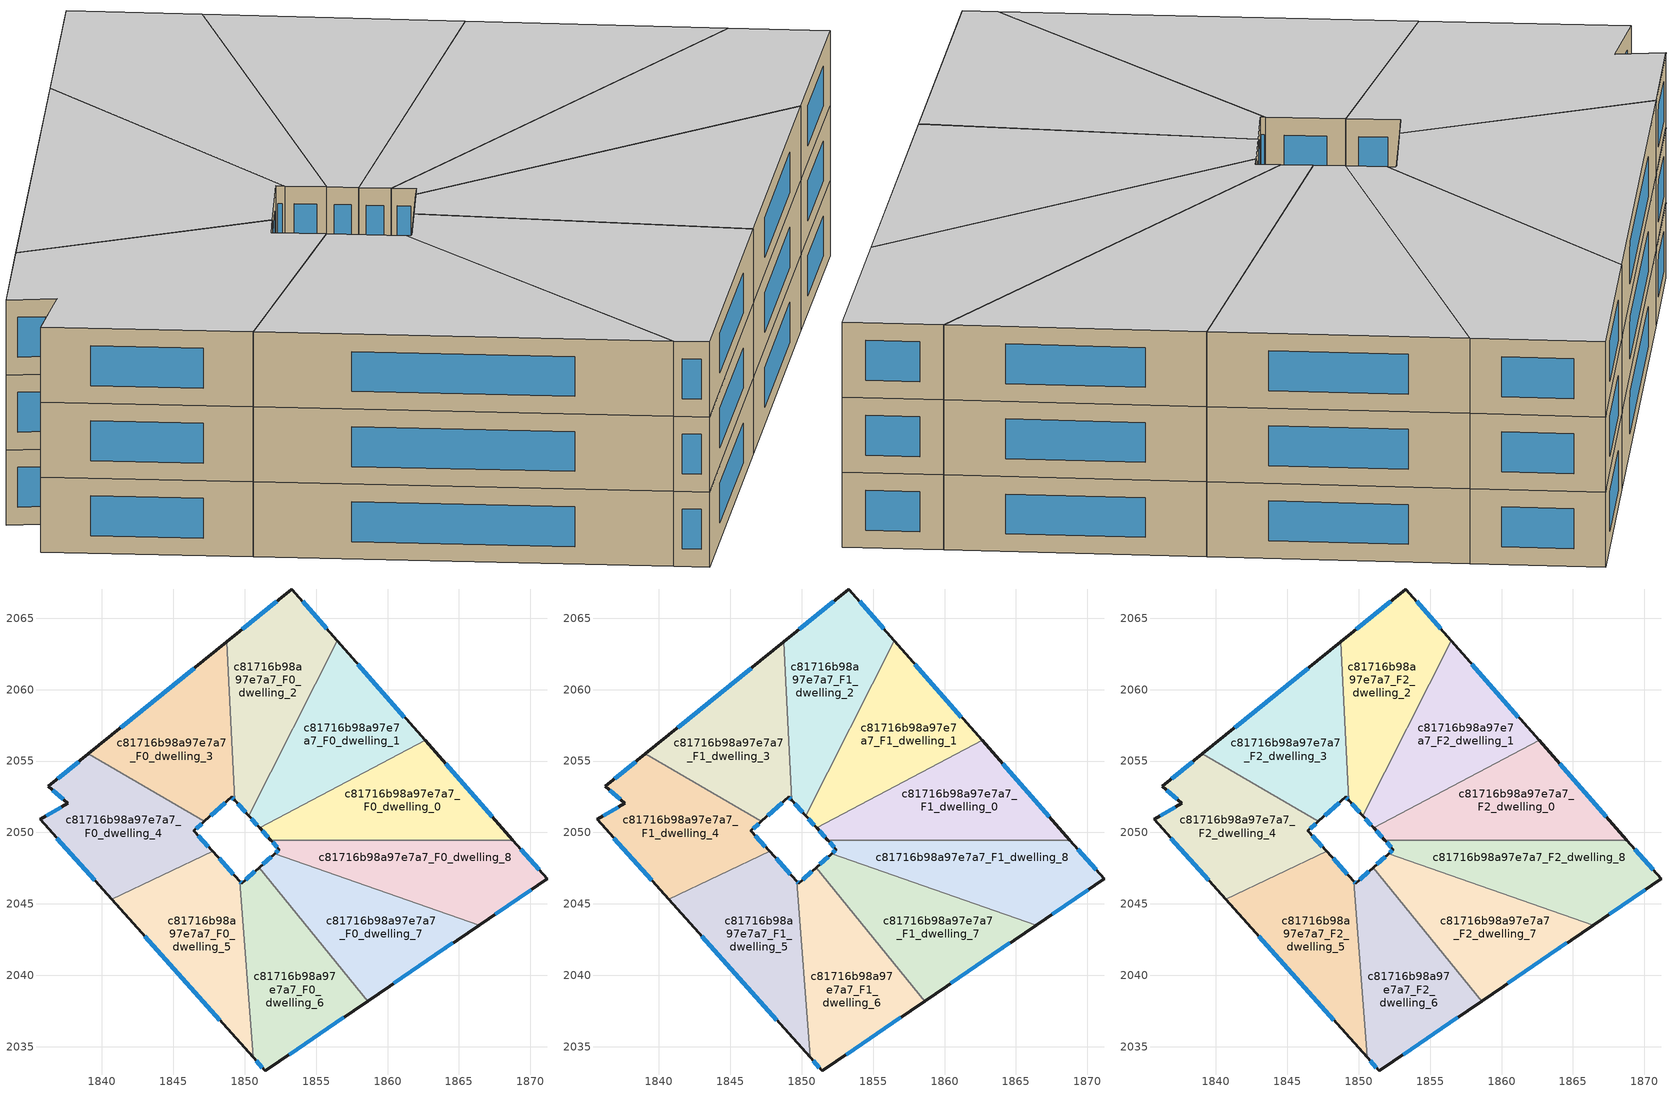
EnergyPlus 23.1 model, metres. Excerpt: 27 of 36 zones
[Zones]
c81716b98a97e7a7_F0_dwelling_0
 floor ground (EU_floor_Construction): 1862.63,2056.45 1868.78,2049.47 1851.83,2049.47 1851.05,2050.32 z0
 wall outside (EU_wall_Construction): 1851.05,2050.32 1851.83,2049.47 / 1868.78,2049.47 1862.63,2056.45 z0:3
 wall to c81716b98a97e7a7_F0_dwelling_1 (EU_wall_Construction): 1862.63,2056.45 1851.05,2050.32 z0:3
 wall to c81716b98a97e7a7_F0_dwelling_8 (EU_wall_Construction): 1851.83,2049.47 1868.78,2049.47 z0:3
 window (EU_Window_Construction): 1851.23,2050.12 1851.65,2049.67 / 1867.34,2051.11 1864.08,2054.81 z0.7:2.3
c81716b98a97e7a7_F0_dwelling_1
 floor ground (EU_floor_Construction): 1856.48,2063.43 1862.63,2056.45 1851.05,2050.32 1850.29,2051.16 z0
 wall outside (EU_wall_Construction): 1850.29,2051.16 1851.05,2050.32 / 1862.63,2056.45 1856.48,2063.43 z0:3
 wall to c81716b98a97e7a7_F0_dwelling_2 (EU_wall_Construction): 1856.48,2063.43 1850.29,2051.16 z0:3
 window (EU_Window_Construction): 1850.47,2050.97 1850.87,2050.52 / 1861.19,2058.09 1857.93,2061.79 z0.7:2.3
c81716b98a97e7a7_F0_dwelling_2
 floor ground (EU_floor_Construction): 1853.3,2067.04 1856.48,2063.43 1850.29,2051.16 1849.3,2052.26 1848.75,2063.35 z0
 wall outside (EU_wall_Construction): 1849.3,2052.26 1850.29,2051.16 / 1856.48,2063.43 1853.3,2067.04 1848.75,2063.35 z0:3
 wall to c81716b98a97e7a7_F0_dwelling_3 (EU_wall_Construction): 1848.75,2063.35 1849.3,2052.26 z0:3
 window (EU_Window_Construction): 1849.53,2052.01 1850.06,2051.42 / 1852.23,2066.18 1849.82,2064.22 / 1855.74,2064.28 1854.05,2066.19 z0.7:2.3
c81716b98a97e7a7_F0_dwelling_3
 floor ground (EU_floor_Construction): 1848.75,2063.35 1849.3,2052.26 1849.08,2052.5 1847.17,2050.78 1839.05,2055.5 z0
 wall outside (EU_wall_Construction): 1847.17,2050.78 1849.08,2052.5 1849.3,2052.26 / 1848.75,2063.35 1839.05,2055.5 z0:3
 wall to c81716b98a97e7a7_F0_dwelling_4 (EU_wall_Construction): 1839.05,2055.5 1847.17,2050.78 z0:3
 window (EU_Window_Construction): 1849.13,2052.45 1849.25,2052.32 / 1847.62,2051.18 1848.63,2052.1 / 1846.47,2061.51 1841.33,2057.35 z0.7:2.3
c81716b98a97e7a7_F0_dwelling_4
 floor ground (EU_floor_Construction): 1847.17,2050.78 1846.45,2050.12 1847.76,2048.67 1840.67,2045.33 1835.67,2050.92 1837.6,2052.03 1836.25,2053.23 1839.05,2055.5 z0
 wall outside (EU_wall_Construction): 1839.05,2055.5 1836.25,2053.23 1837.6,2052.03 1835.67,2050.92 1840.67,2045.33 / 1847.76,2048.67 1846.45,2050.12 1847.17,2050.78 z0:3
 wall to c81716b98a97e7a7_F0_dwelling_5 (EU_wall_Construction): 1840.67,2045.33 1847.75,2048.67 z0:3
 window (EU_Window_Construction): 1836.57,2052.95 1837.28,2052.31 / 1838.4,2054.97 1836.91,2053.76 / 1846.62,2050.28 1847,2050.63 / 1847.45,2049.01 1846.75,2049.78 / 1836.84,2049.61 1839.5,2046.64 / 1837.15,2051.77 1836.12,2051.18 z0.7:2.3
c81716b98a97e7a7_F0_dwelling_5
 floor ground (EU_floor_Construction): 1849.66,2046.58 1850.6,2034.25 1840.67,2045.33 1847.76,2048.67 z0
 wall outside (EU_wall_Construction): 1849.66,2046.58 1847.76,2048.67 / 1840.67,2045.33 1850.6,2034.25 z0:3
 wall to c81716b98a97e7a7_F0_dwelling_6 (EU_wall_Construction): 1850.6,2034.25 1849.66,2046.58 z0:3
 window (EU_Window_Construction): 1849.21,2047.07 1848.2,2048.18 / 1843,2042.73 1848.27,2036.85 z0.7:2.3
c81716b98a97e7a7_F0_dwelling_6
 floor ground (EU_floor_Construction): 1851.01,2047.53 1858.61,2038.2 1851.45,2033.31 1850.6,2034.25 1849.66,2046.58 1849.78,2046.43 z0
 wall outside (EU_wall_Construction): 1851.01,2047.53 1849.78,2046.43 1849.66,2046.58 / 1850.6,2034.25 1851.45,2033.31 1858.61,2038.2 z0:3
 wall to c81716b98a97e7a7_F0_dwelling_7 (EU_wall_Construction): 1858.61,2038.2 1851.01,2047.53 z0:3
 window (EU_Window_Construction): 1849.75,2046.47 1849.68,2046.54 / 1850.72,2047.28 1850.07,2046.69 / 1853.13,2034.45 1856.93,2037.05 / 1850.8,2034.03 1851.25,2033.53 z0.7:2.3
c81716b98a97e7a7_F0_dwelling_7
 floor ground (EU_floor_Construction): 1866.41,2043.52 1858.61,2038.2 1851.01,2047.53 1852.11,2048.53 z0
 wall outside (EU_wall_Construction): 1852.11,2048.53 1851.01,2047.53 / 1858.61,2038.2 1866.41,2043.52 z0:3
 wall to c81716b98a97e7a7_F0_dwelling_8 (EU_wall_Construction): 1866.41,2043.52 1852.11,2048.53 z0:3
 window (EU_Window_Construction): 1851.86,2048.29 1851.27,2047.77 / 1860.44,2039.45 1864.58,2042.27 z0.7:2.3
c81716b98a97e7a7_F0_dwelling_8
 floor ground (EU_floor_Construction): 1868.78,2049.47 1871.17,2046.76 1866.41,2043.52 1852.11,2048.53 1852.42,2048.8 1851.83,2049.47 z0
 wall outside (EU_wall_Construction): 1851.83,2049.47 1852.42,2048.8 1852.11,2048.53 / 1866.41,2043.52 1871.17,2046.76 1868.78,2049.47 z0:3
 window (EU_Window_Construction): 1852.35,2048.74 1852.19,2048.59 / 1851.97,2049.31 1852.28,2048.96 / 1870.61,2047.4 1869.34,2048.83 / 1867.53,2044.28 1870.05,2046 z0.7:2.3
c81716b98a97e7a7_F1_dwelling_0
 floor to c81716b98a97e7a7_F0_dwelling_0 (EU_floor_Construction): 1862.63,2056.45 1868.78,2049.47 1851.83,2049.47 1851.05,2050.32 z3
 wall outside (EU_wall_Construction): 1851.05,2050.32 1851.83,2049.47 / 1868.78,2049.47 1862.63,2056.45 z3:6
 wall to c81716b98a97e7a7_F1_dwelling_1 (EU_wall_Construction): 1862.63,2056.45 1851.05,2050.32 z3:6
 wall to c81716b98a97e7a7_F1_dwelling_8 (EU_wall_Construction): 1851.83,2049.47 1868.78,2049.47 z3:6
 window (EU_Window_Construction): 1851.23,2050.12 1851.65,2049.67 / 1867.34,2051.11 1864.08,2054.81 z3.7:5.3
c81716b98a97e7a7_F1_dwelling_1
 floor to c81716b98a97e7a7_F0_dwelling_1 (EU_floor_Construction): 1856.48,2063.43 1862.63,2056.45 1851.05,2050.32 1850.29,2051.16 z3
 wall outside (EU_wall_Construction): 1850.29,2051.16 1851.05,2050.32 / 1862.63,2056.45 1856.48,2063.43 z3:6
 wall to c81716b98a97e7a7_F1_dwelling_2 (EU_wall_Construction): 1856.48,2063.43 1850.29,2051.16 z3:6
 window (EU_Window_Construction): 1850.47,2050.97 1850.87,2050.52 / 1861.19,2058.09 1857.93,2061.79 z3.7:5.3
c81716b98a97e7a7_F1_dwelling_2
 floor to c81716b98a97e7a7_F0_dwelling_2 (EU_floor_Construction): 1853.3,2067.04 1856.48,2063.43 1850.29,2051.16 1849.3,2052.26 1848.75,2063.35 z3
 wall outside (EU_wall_Construction): 1849.3,2052.26 1850.29,2051.16 / 1856.48,2063.43 1853.3,2067.04 1848.75,2063.35 z3:6
 wall to c81716b98a97e7a7_F1_dwelling_3 (EU_wall_Construction): 1848.75,2063.35 1849.3,2052.26 z3:6
 window (EU_Window_Construction): 1849.53,2052.01 1850.06,2051.42 / 1852.23,2066.18 1849.82,2064.22 / 1855.74,2064.28 1854.05,2066.19 z3.7:5.3
c81716b98a97e7a7_F1_dwelling_3
 floor to c81716b98a97e7a7_F0_dwelling_3 (EU_floor_Construction): 1848.75,2063.35 1849.3,2052.26 1849.08,2052.5 1847.17,2050.78 1839.05,2055.5 z3
 wall outside (EU_wall_Construction): 1847.17,2050.78 1849.08,2052.5 1849.3,2052.26 / 1848.75,2063.35 1839.05,2055.5 z3:6
 wall to c81716b98a97e7a7_F1_dwelling_4 (EU_wall_Construction): 1839.05,2055.5 1847.17,2050.78 z3:6
 window (EU_Window_Construction): 1849.13,2052.45 1849.25,2052.32 / 1847.62,2051.18 1848.63,2052.1 / 1846.47,2061.51 1841.33,2057.35 z3.7:5.3
c81716b98a97e7a7_F1_dwelling_4
 floor to c81716b98a97e7a7_F0_dwelling_4 (EU_floor_Construction): 1847.17,2050.78 1846.44,2050.12 1847.75,2048.67 1840.67,2045.33 1835.67,2050.92 1837.6,2052.03 1836.25,2053.23 1839.05,2055.5 z3
 wall outside (EU_wall_Construction): 1839.05,2055.5 1836.25,2053.23 1837.6,2052.03 1835.67,2050.92 1840.67,2045.33 / 1847.76,2048.67 1846.45,2050.12 1847.17,2050.78 z3:6
 wall to c81716b98a97e7a7_F1_dwelling_5 (EU_wall_Construction): 1840.67,2045.33 1847.75,2048.67 z3:6
 window (EU_Window_Construction): 1836.57,2052.95 1837.28,2052.31 / 1838.4,2054.97 1836.91,2053.76 / 1846.62,2050.28 1847,2050.63 / 1847.45,2049.01 1846.75,2049.78 / 1836.84,2049.61 1839.5,2046.64 / 1837.15,2051.77 1836.12,2051.18 z3.7:5.3
c81716b98a97e7a7_F1_dwelling_5
 floor to c81716b98a97e7a7_F0_dwelling_5 (EU_floor_Construction): 1849.65,2046.58 1850.6,2034.25 1840.67,2045.33 1847.75,2048.67 z3
 wall outside (EU_wall_Construction): 1849.66,2046.58 1847.76,2048.67 / 1840.67,2045.33 1850.6,2034.25 z3:6
 wall to c81716b98a97e7a7_F1_dwelling_6 (EU_wall_Construction): 1850.6,2034.25 1849.66,2046.58 z3:6
 window (EU_Window_Construction): 1849.21,2047.07 1848.2,2048.18 / 1843,2042.73 1848.27,2036.85 z3.7:5.3
c81716b98a97e7a7_F1_dwelling_6
 floor to c81716b98a97e7a7_F0_dwelling_6 (EU_floor_Construction): 1851.01,2047.53 1858.61,2038.2 1851.44,2033.31 1850.6,2034.25 1849.65,2046.58 1849.78,2046.43 z3
 wall outside (EU_wall_Construction): 1851.01,2047.53 1849.78,2046.43 1849.66,2046.58 / 1850.6,2034.25 1851.45,2033.31 1858.61,2038.2 z3:6
 wall to c81716b98a97e7a7_F1_dwelling_7 (EU_wall_Construction): 1858.61,2038.2 1851.01,2047.53 z3:6
 window (EU_Window_Construction): 1849.75,2046.47 1849.68,2046.54 / 1850.72,2047.28 1850.07,2046.69 / 1853.13,2034.45 1856.93,2037.05 / 1850.8,2034.03 1851.25,2033.53 z3.7:5.3
c81716b98a97e7a7_F1_dwelling_7
 floor to c81716b98a97e7a7_F0_dwelling_7 (EU_floor_Construction): 1866.41,2043.52 1858.61,2038.2 1851.01,2047.53 1852.11,2048.53 z3
 wall outside (EU_wall_Construction): 1852.11,2048.53 1851.01,2047.53 / 1858.61,2038.2 1866.41,2043.52 z3:6
 wall to c81716b98a97e7a7_F1_dwelling_8 (EU_wall_Construction): 1866.41,2043.52 1852.11,2048.53 z3:6
 window (EU_Window_Construction): 1851.86,2048.29 1851.27,2047.77 / 1860.44,2039.45 1864.58,2042.27 z3.7:5.3
c81716b98a97e7a7_F1_dwelling_8
 floor to c81716b98a97e7a7_F0_dwelling_8 (EU_floor_Construction): 1868.78,2049.47 1871.17,2046.76 1866.41,2043.52 1852.11,2048.53 1852.42,2048.8 1851.83,2049.47 z3
 wall outside (EU_wall_Construction): 1851.83,2049.47 1852.42,2048.8 1852.11,2048.53 / 1866.41,2043.52 1871.17,2046.76 1868.78,2049.47 z3:6
 window (EU_Window_Construction): 1852.35,2048.74 1852.19,2048.59 / 1851.97,2049.31 1852.28,2048.96 / 1870.61,2047.4 1869.34,2048.83 / 1867.53,2044.28 1870.05,2046 z3.7:5.3
c81716b98a97e7a7_F2_dwelling_0
 floor to c81716b98a97e7a7_F1_dwelling_0 (EU_floor_Construction): 1862.63,2056.45 1868.78,2049.47 1851.83,2049.47 1851.05,2050.32 z6
 wall outside (EU_wall_Construction): 1851.05,2050.32 1851.83,2049.47 / 1868.78,2049.47 1862.63,2056.45 z6:9
 wall to c81716b98a97e7a7_F2_dwelling_1 (EU_wall_Construction): 1862.63,2056.45 1851.05,2050.32 z6:9
 wall to c81716b98a97e7a7_F2_dwelling_8 (EU_wall_Construction): 1851.83,2049.47 1868.78,2049.47 z6:9
 window (EU_Window_Construction): 1851.23,2050.12 1851.65,2049.67 / 1867.34,2051.11 1864.08,2054.81 z6.7:8.3
 ceiling to c81716b98a97e7a7_F3_dwelling_0 (EU_floor_Construction): 1868.78,2049.47 1862.63,2056.45 1851.05,2050.32 1851.83,2049.47 z9
c81716b98a97e7a7_F2_dwelling_1
 floor to c81716b98a97e7a7_F1_dwelling_1 (EU_floor_Construction): 1856.48,2063.43 1862.63,2056.45 1851.05,2050.32 1850.29,2051.16 z6
 wall outside (EU_wall_Construction): 1850.29,2051.16 1851.05,2050.32 / 1862.63,2056.45 1856.48,2063.43 z6:9
 wall to c81716b98a97e7a7_F2_dwelling_2 (EU_wall_Construction): 1856.48,2063.43 1850.29,2051.16 z6:9
 window (EU_Window_Construction): 1850.47,2050.97 1850.87,2050.52 / 1861.19,2058.09 1857.93,2061.79 z6.7:8.3
 ceiling to c81716b98a97e7a7_F3_dwelling_1 (EU_floor_Construction): 1862.63,2056.45 1856.48,2063.43 1850.29,2051.16 1851.05,2050.32 z9
c81716b98a97e7a7_F2_dwelling_2
 floor to c81716b98a97e7a7_F1_dwelling_2 (EU_floor_Construction): 1853.3,2067.04 1856.48,2063.43 1850.29,2051.16 1849.3,2052.26 1848.75,2063.35 z6
 wall outside (EU_wall_Construction): 1849.3,2052.26 1850.29,2051.16 / 1856.48,2063.43 1853.3,2067.04 1848.75,2063.35 z6:9
 wall to c81716b98a97e7a7_F2_dwelling_3 (EU_wall_Construction): 1848.75,2063.35 1849.3,2052.26 z6:9
 window (EU_Window_Construction): 1849.53,2052.01 1850.06,2051.42 / 1852.23,2066.18 1849.82,2064.22 / 1855.74,2064.28 1854.05,2066.19 z6.7:8.3
 ceiling to c81716b98a97e7a7_F3_dwelling_2 (EU_floor_Construction): 1850.29,2051.16 1856.48,2063.43 1853.3,2067.04 1848.75,2063.35 1849.3,2052.26 z9
c81716b98a97e7a7_F2_dwelling_3
 floor to c81716b98a97e7a7_F1_dwelling_3 (EU_floor_Construction): 1848.75,2063.35 1849.3,2052.26 1849.08,2052.5 1847.17,2050.78 1839.05,2055.5 z6
 wall outside (EU_wall_Construction): 1847.17,2050.78 1849.08,2052.5 1849.3,2052.26 / 1848.75,2063.35 1839.05,2055.5 z6:9
 wall to c81716b98a97e7a7_F2_dwelling_4 (EU_wall_Construction): 1839.05,2055.5 1847.17,2050.78 z6:9
 window (EU_Window_Construction): 1849.13,2052.45 1849.25,2052.32 / 1847.62,2051.18 1848.63,2052.1 / 1846.47,2061.51 1841.33,2057.35 z6.7:8.3
 ceiling to c81716b98a97e7a7_F3_dwelling_3 (EU_floor_Construction): 1849.3,2052.26 1848.75,2063.35 1839.05,2055.5 1847.17,2050.78 1849.08,2052.5 z9
c81716b98a97e7a7_F2_dwelling_4
 floor to c81716b98a97e7a7_F1_dwelling_4 (EU_floor_Construction): 1847.17,2050.78 1846.44,2050.12 1847.75,2048.67 1840.67,2045.33 1835.67,2050.92 1837.6,2052.03 1836.25,2053.23 1839.05,2055.5 z6
 wall outside (EU_wall_Construction): 1839.05,2055.5 1836.25,2053.23 1837.6,2052.03 1835.67,2050.92 1840.67,2045.33 / 1847.76,2048.67 1846.45,2050.12 1847.17,2050.78 z6:9
 wall to c81716b98a97e7a7_F2_dwelling_5 (EU_wall_Construction): 1840.67,2045.33 1847.75,2048.67 z6:9
 window (EU_Window_Construction): 1836.57,2052.95 1837.28,2052.31 / 1838.4,2054.97 1836.91,2053.76 / 1846.62,2050.28 1847,2050.63 / 1847.45,2049.01 1846.75,2049.78 / 1836.84,2049.61 1839.5,2046.64 / 1837.15,2051.77 1836.12,2051.18 z6.7:8.3
 ceiling to c81716b98a97e7a7_F3_dwelling_4 (EU_floor_Construction): 1847.75,2048.67 1846.44,2050.12 1847.17,2050.78 1839.05,2055.5 1836.25,2053.23 1837.6,2052.03 1835.67,2050.92 1840.67,2045.33 z9
c81716b98a97e7a7_F2_dwelling_5
 floor to c81716b98a97e7a7_F1_dwelling_5 (EU_floor_Construction): 1849.65,2046.58 1850.6,2034.25 1840.67,2045.33 1847.75,2048.67 z6
 wall outside (EU_wall_Construction): 1849.66,2046.58 1847.76,2048.67 / 1840.67,2045.33 1850.6,2034.25 z6:9
 wall to c81716b98a97e7a7_F2_dwelling_6 (EU_wall_Construction): 1850.6,2034.25 1849.66,2046.58 z6:9
 window (EU_Window_Construction): 1849.21,2047.07 1848.2,2048.18 / 1843,2042.73 1848.27,2036.85 z6.7:8.3
 ceiling to c81716b98a97e7a7_F3_dwelling_5 (EU_floor_Construction): 1850.6,2034.25 1849.65,2046.58 1847.75,2048.67 1840.67,2045.33 z9
c81716b98a97e7a7_F2_dwelling_6
 floor to c81716b98a97e7a7_F1_dwelling_6 (EU_floor_Construction): 1851.01,2047.53 1858.61,2038.2 1851.44,2033.31 1850.6,2034.25 1849.65,2046.58 1849.78,2046.43 z6
 wall outside (EU_wall_Construction): 1851.01,2047.53 1849.78,2046.43 1849.66,2046.58 / 1850.6,2034.25 1851.45,2033.31 1858.61,2038.2 z6:9
 wall to c81716b98a97e7a7_F2_dwelling_7 (EU_wall_Construction): 1858.61,2038.2 1851.01,2047.53 z6:9
 window (EU_Window_Construction): 1849.75,2046.47 1849.68,2046.54 / 1850.72,2047.28 1850.07,2046.69 / 1853.13,2034.45 1856.93,2037.05 / 1850.8,2034.03 1851.25,2033.53 z6.7:8.3
 ceiling to c81716b98a97e7a7_F3_dwelling_6 (EU_floor_Construction): 1858.61,2038.2 1851.01,2047.53 1849.78,2046.43 1849.65,2046.58 1850.6,2034.25 1851.44,2033.31 z9
c81716b98a97e7a7_F2_dwelling_7
 floor to c81716b98a97e7a7_F1_dwelling_7 (EU_floor_Construction): 1866.41,2043.52 1858.61,2038.2 1851.01,2047.53 1852.11,2048.53 z6
 wall outside (EU_wall_Construction): 1852.11,2048.53 1851.01,2047.53 / 1858.61,2038.2 1866.41,2043.52 z6:9
 wall to c81716b98a97e7a7_F2_dwelling_8 (EU_wall_Construction): 1866.41,2043.52 1852.11,2048.53 z6:9
 window (EU_Window_Construction): 1851.86,2048.29 1851.27,2047.77 / 1860.44,2039.45 1864.58,2042.27 z6.7:8.3
 ceiling to c81716b98a97e7a7_F3_dwelling_7 (EU_floor_Construction): 1866.41,2043.52 1852.11,2048.53 1851.01,2047.53 1858.61,2038.2 z9
c81716b98a97e7a7_F2_dwelling_8
 floor to c81716b98a97e7a7_F1_dwelling_8 (EU_floor_Construction): 1868.78,2049.47 1871.17,2046.76 1866.41,2043.52 1852.11,2048.53 1852.42,2048.8 1851.83,2049.47 z6
 wall outside (EU_wall_Construction): 1851.83,2049.47 1852.42,2048.8 1852.11,2048.53 / 1866.41,2043.52 1871.17,2046.76 1868.78,2049.47 z6:9
 window (EU_Window_Construction): 1852.35,2048.74 1852.19,2048.59 / 1851.97,2049.31 1852.28,2048.96 / 1870.61,2047.4 1869.34,2048.83 / 1867.53,2044.28 1870.05,2046 z6.7:8.3
 ceiling to c81716b98a97e7a7_F3_dwelling_8 (EU_floor_Construction): 1871.17,2046.76 1868.78,2049.47 1851.83,2049.47 1852.42,2048.8 1852.11,2048.53 1866.41,2043.52 z9
[Building]
EU S2 Campaign: North Axis=0; Terrain=City; Solar Distribution=FullExterior
[Site:Location]
Budapest.Ferenc.Liszt.Intl.AP: Latitude=47.437; Longitude=19.256; Time Zone=1; Elevation=185
[SizingPeriod:WeatherFileDays]
AnnualSizingPeriod: Begin Month=1; Begin Day of Month=1; End Month=12; End Day of Month=31; Day of Week for Start Day=Monday; Use Weather File Daylight Saving Period=No; Use Weather File Rain and Snow Indicators=No
[MATERIAL]
EU_InternalMass_Material: Roughness=MediumRough; Thickness=0.1; Conductivity=1; Density=1800; Specific Heat=900; Thermal Absorptance=0.9; Solar Absorptance=0.7; Visible Absorptance=0.7
[MATERIAL:NOMASS] Roughness=MediumRough; Thermal Absorptance=0.9; Solar Absorptance=0.7; Visible Absorptance=0.7
Name | Thermal Resistance
EU_wall_NoMass | 0.832559
EU_floor_NoMass | 0.872794
[WINDOWMATERIAL:SIMPLEGLAZINGSYSTEM]
EU_Window_SimpleGlazing: UFactor=2.79869; Solar Heat Gain Coefficient=0.75; Visible Transmittance=0.75
[CONSTRUCTION]
EU_wall_Construction: EU_wall_NoMass
EU_floor_Construction: EU_floor_NoMass
EU_Window_Construction: EU_Window_SimpleGlazing
EU_InternalMass_Construction: EU_InternalMass_Material
[ZONE] Type=1; Multiplier=1; Ceiling Height=autocalculate; Floor Area=autocalculate; Part of Total Floor Area=Yes
Name | Volume
c81716b98a97e7a7_F0_dwelling_0; c81716b98a97e7a7_F1_dwelling_0; c81716b98a97e7a7_F2_dwelling_0 | 199.572
c81716b98a97e7a7_F0_dwelling_1; c81716b98a97e7a7_F1_dwelling_1; c81716b98a97e7a7_F2_dwelling_1 | 199.548
c81716b98a97e7a7_F0_dwelling_2; c81716b98a97e7a7_F1_dwelling_2; c81716b98a97e7a7_F2_dwelling_2 | 199.564
c81716b98a97e7a7_F0_dwelling_3; c81716b98a97e7a7_F1_dwelling_3; c81716b98a97e7a7_F2_dwelling_3 | 199.577
c81716b98a97e7a7_F0_dwelling_4; c81716b98a97e7a7_F0_dwelling_5; c81716b98a97e7a7_F1_dwelling_5; c81716b98a97e7a7_F2_dwelling_5 | 199.593
c81716b98a97e7a7_F1_dwelling_4; c81716b98a97e7a7_F2_dwelling_4 | 199.594
c81716b98a97e7a7_F0_dwelling_6 | 199.559
c81716b98a97e7a7_F1_dwelling_6; c81716b98a97e7a7_F2_dwelling_6 | 199.56
c81716b98a97e7a7_F0_dwelling_7 | 199.557
c81716b98a97e7a7_F1_dwelling_7; c81716b98a97e7a7_F2_dwelling_7 | 199.556
c81716b98a97e7a7_F0_dwelling_8; c81716b98a97e7a7_F1_dwelling_8; c81716b98a97e7a7_F2_dwelling_8 | 199.59
[INTERNALMASS] Construction=EU_InternalMass_Construction
Name | Zone or ZoneList | Surface Area
c81716b98a97e7a7_F0_dwelling_0_EU_InternalMass | c81716b98a97e7a7_F0_dwelling_0 | 66.5239
c81716b98a97e7a7_F0_dwelling_1_EU_InternalMass | c81716b98a97e7a7_F0_dwelling_1 | 66.5162
c81716b98a97e7a7_F0_dwelling_2_EU_InternalMass | c81716b98a97e7a7_F0_dwelling_2 | 66.5214
c81716b98a97e7a7_F0_dwelling_3_EU_InternalMass | c81716b98a97e7a7_F0_dwelling_3 | 66.5256
c81716b98a97e7a7_F0_dwelling_4_EU_InternalMass | c81716b98a97e7a7_F0_dwelling_4 | 66.5313
c81716b98a97e7a7_F0_dwelling_5_EU_InternalMass | c81716b98a97e7a7_F0_dwelling_5 | 66.5311
c81716b98a97e7a7_F0_dwelling_6_EU_InternalMass | c81716b98a97e7a7_F0_dwelling_6 | 66.52
c81716b98a97e7a7_F0_dwelling_7_EU_InternalMass | c81716b98a97e7a7_F0_dwelling_7 | 66.5188
c81716b98a97e7a7_F0_dwelling_8_EU_InternalMass | c81716b98a97e7a7_F0_dwelling_8 | 66.53
c81716b98a97e7a7_F1_dwelling_0_EU_InternalMass | c81716b98a97e7a7_F1_dwelling_0 | 66.5239
c81716b98a97e7a7_F1_dwelling_1_EU_InternalMass | c81716b98a97e7a7_F1_dwelling_1 | 66.5162
c81716b98a97e7a7_F1_dwelling_2_EU_InternalMass | c81716b98a97e7a7_F1_dwelling_2 | 66.5214
c81716b98a97e7a7_F1_dwelling_3_EU_InternalMass | c81716b98a97e7a7_F1_dwelling_3 | 66.5256
c81716b98a97e7a7_F1_dwelling_4_EU_InternalMass | c81716b98a97e7a7_F1_dwelling_4 | 66.5313
c81716b98a97e7a7_F1_dwelling_5_EU_InternalMass | c81716b98a97e7a7_F1_dwelling_5 | 66.5311
c81716b98a97e7a7_F1_dwelling_6_EU_InternalMass | c81716b98a97e7a7_F1_dwelling_6 | 66.52
c81716b98a97e7a7_F1_dwelling_7_EU_InternalMass | c81716b98a97e7a7_F1_dwelling_7 | 66.5188
c81716b98a97e7a7_F1_dwelling_8_EU_InternalMass | c81716b98a97e7a7_F1_dwelling_8 | 66.53
c81716b98a97e7a7_F2_dwelling_0_EU_InternalMass | c81716b98a97e7a7_F2_dwelling_0 | 66.5239
c81716b98a97e7a7_F2_dwelling_1_EU_InternalMass | c81716b98a97e7a7_F2_dwelling_1 | 66.5162
c81716b98a97e7a7_F2_dwelling_2_EU_InternalMass | c81716b98a97e7a7_F2_dwelling_2 | 66.5214
c81716b98a97e7a7_F2_dwelling_3_EU_InternalMass | c81716b98a97e7a7_F2_dwelling_3 | 66.5256
c81716b98a97e7a7_F2_dwelling_4_EU_InternalMass | c81716b98a97e7a7_F2_dwelling_4 | 66.5313
c81716b98a97e7a7_F2_dwelling_5_EU_InternalMass | c81716b98a97e7a7_F2_dwelling_5 | 66.5311
c81716b98a97e7a7_F2_dwelling_6_EU_InternalMass | c81716b98a97e7a7_F2_dwelling_6 | 66.52
c81716b98a97e7a7_F2_dwelling_7_EU_InternalMass | c81716b98a97e7a7_F2_dwelling_7 | 66.5188
c81716b98a97e7a7_F2_dwelling_8_EU_InternalMass | c81716b98a97e7a7_F2_dwelling_8 | 66.53
[OTHEREQUIPMENT] Fuel Type=Electricity; Design Level Calculation Method=Watts/Area; Power per Zone Floor Area=1; Fraction Latent=0; Fraction Radiant=0; Fraction Lost=0; Carbon Dioxide Generation Rate=0; EndUse Subcategory=EU_Step8_InternalGains
Name | Zone or ZoneList or Space or SpaceList | Schedule
EU_Step8_InternalGain_c81716b98a97e7a7_F0_dwelling_0_f000 | c81716b98a97e7a7_F0_dwelling_0 | EU_Step8_GainSchedule_c81716b98a97e7a7_F0_dwelling_0_f000
EU_Step8_InternalGain_c81716b98a97e7a7_F0_dwelling_1_f000 | c81716b98a97e7a7_F0_dwelling_1 | EU_Step8_GainSchedule_c81716b98a97e7a7_F0_dwelling_1_f000
EU_Step8_InternalGain_c81716b98a97e7a7_F0_dwelling_2_f000 | c81716b98a97e7a7_F0_dwelling_2 | EU_Step8_GainSchedule_c81716b98a97e7a7_F0_dwelling_2_f000
EU_Step8_InternalGain_c81716b98a97e7a7_F0_dwelling_3_f000 | c81716b98a97e7a7_F0_dwelling_3 | EU_Step8_GainSchedule_c81716b98a97e7a7_F0_dwelling_3_f000
EU_Step8_InternalGain_c81716b98a97e7a7_F0_dwelling_4_f000 | c81716b98a97e7a7_F0_dwelling_4 | EU_Step8_GainSchedule_c81716b98a97e7a7_F0_dwelling_4_f000
EU_Step8_InternalGain_c81716b98a97e7a7_F0_dwelling_5_f000 | c81716b98a97e7a7_F0_dwelling_5 | EU_Step8_GainSchedule_c81716b98a97e7a7_F0_dwelling_5_f000
EU_Step8_InternalGain_c81716b98a97e7a7_F0_dwelling_6_f000 | c81716b98a97e7a7_F0_dwelling_6 | EU_Step8_GainSchedule_c81716b98a97e7a7_F0_dwelling_6_f000
EU_Step8_InternalGain_c81716b98a97e7a7_F0_dwelling_7_f000 | c81716b98a97e7a7_F0_dwelling_7 | EU_Step8_GainSchedule_c81716b98a97e7a7_F0_dwelling_7_f000
EU_Step8_InternalGain_c81716b98a97e7a7_F0_dwelling_8_f000 | c81716b98a97e7a7_F0_dwelling_8 | EU_Step8_GainSchedule_c81716b98a97e7a7_F0_dwelling_8_f000
EU_Step8_InternalGain_c81716b98a97e7a7_F1_dwelling_0_f000 | c81716b98a97e7a7_F1_dwelling_0 | EU_Step8_GainSchedule_c81716b98a97e7a7_F1_dwelling_0_f000
EU_Step8_InternalGain_c81716b98a97e7a7_F1_dwelling_1_f000 | c81716b98a97e7a7_F1_dwelling_1 | EU_Step8_GainSchedule_c81716b98a97e7a7_F1_dwelling_1_f000
EU_Step8_InternalGain_c81716b98a97e7a7_F1_dwelling_2_f000 | c81716b98a97e7a7_F1_dwelling_2 | EU_Step8_GainSchedule_c81716b98a97e7a7_F1_dwelling_2_f000
EU_Step8_InternalGain_c81716b98a97e7a7_F1_dwelling_3_f000 | c81716b98a97e7a7_F1_dwelling_3 | EU_Step8_GainSchedule_c81716b98a97e7a7_F1_dwelling_3_f000
EU_Step8_InternalGain_c81716b98a97e7a7_F1_dwelling_4_f000 | c81716b98a97e7a7_F1_dwelling_4 | EU_Step8_GainSchedule_c81716b98a97e7a7_F1_dwelling_4_f000
EU_Step8_InternalGain_c81716b98a97e7a7_F1_dwelling_5_f000 | c81716b98a97e7a7_F1_dwelling_5 | EU_Step8_GainSchedule_c81716b98a97e7a7_F1_dwelling_5_f000
EU_Step8_InternalGain_c81716b98a97e7a7_F1_dwelling_6_f000 | c81716b98a97e7a7_F1_dwelling_6 | EU_Step8_GainSchedule_c81716b98a97e7a7_F1_dwelling_6_f000
EU_Step8_InternalGain_c81716b98a97e7a7_F1_dwelling_7_f000 | c81716b98a97e7a7_F1_dwelling_7 | EU_Step8_GainSchedule_c81716b98a97e7a7_F1_dwelling_7_f000
EU_Step8_InternalGain_c81716b98a97e7a7_F1_dwelling_8_f000 | c81716b98a97e7a7_F1_dwelling_8 | EU_Step8_GainSchedule_c81716b98a97e7a7_F1_dwelling_8_f000
EU_Step8_InternalGain_c81716b98a97e7a7_F2_dwelling_0_f000 | c81716b98a97e7a7_F2_dwelling_0 | EU_Step8_GainSchedule_c81716b98a97e7a7_F2_dwelling_0_f000
EU_Step8_InternalGain_c81716b98a97e7a7_F2_dwelling_1_f000 | c81716b98a97e7a7_F2_dwelling_1 | EU_Step8_GainSchedule_c81716b98a97e7a7_F2_dwelling_1_f000
EU_Step8_InternalGain_c81716b98a97e7a7_F2_dwelling_2_f000 | c81716b98a97e7a7_F2_dwelling_2 | EU_Step8_GainSchedule_c81716b98a97e7a7_F2_dwelling_2_f000
EU_Step8_InternalGain_c81716b98a97e7a7_F2_dwelling_3_f000 | c81716b98a97e7a7_F2_dwelling_3 | EU_Step8_GainSchedule_c81716b98a97e7a7_F2_dwelling_3_f000
EU_Step8_InternalGain_c81716b98a97e7a7_F2_dwelling_4_f000 | c81716b98a97e7a7_F2_dwelling_4 | EU_Step8_GainSchedule_c81716b98a97e7a7_F2_dwelling_4_f000
EU_Step8_InternalGain_c81716b98a97e7a7_F2_dwelling_5_f000 | c81716b98a97e7a7_F2_dwelling_5 | EU_Step8_GainSchedule_c81716b98a97e7a7_F2_dwelling_5_f000
EU_Step8_InternalGain_c81716b98a97e7a7_F2_dwelling_6_f000 | c81716b98a97e7a7_F2_dwelling_6 | EU_Step8_GainSchedule_c81716b98a97e7a7_F2_dwelling_6_f000
EU_Step8_InternalGain_c81716b98a97e7a7_F2_dwelling_7_f000 | c81716b98a97e7a7_F2_dwelling_7 | EU_Step8_GainSchedule_c81716b98a97e7a7_F2_dwelling_7_f000
EU_Step8_InternalGain_c81716b98a97e7a7_F2_dwelling_8_f000 | c81716b98a97e7a7_F2_dwelling_8 | EU_Step8_GainSchedule_c81716b98a97e7a7_F2_dwelling_8_f000
[ZONEVENTILATION:DESIGNFLOWRATE] Schedule=EU_AlwaysOn; Design Flow Rate Calculation Method=AirChanges/Hour; Air Changes per Hour=0.475469; Ventilation Type=Natural; Fan Pressure Rise=0; Fan Total Efficiency=1; Constant Term Coefficient=1; Temperature Term Coefficient=0; Velocity Term Coefficient=0; Velocity Squared Term Coefficient=0; Minimum Indoor Temperature=-100; Maximum Indoor Temperature=100; Delta Temperature=-100; Minimum Outdoor Temperature=-100; Maximum Outdoor Temperature=100; Maximum Wind Speed=40
Name | Zone or ZoneList or Space or SpaceList
EU_ConstantAir_c81716b98a97e7a7_F0_dwelling_0 | c81716b98a97e7a7_F0_dwelling_0
EU_ConstantAir_c81716b98a97e7a7_F0_dwelling_1 | c81716b98a97e7a7_F0_dwelling_1
EU_ConstantAir_c81716b98a97e7a7_F0_dwelling_2 | c81716b98a97e7a7_F0_dwelling_2
EU_ConstantAir_c81716b98a97e7a7_F0_dwelling_3 | c81716b98a97e7a7_F0_dwelling_3
EU_ConstantAir_c81716b98a97e7a7_F0_dwelling_4 | c81716b98a97e7a7_F0_dwelling_4
EU_ConstantAir_c81716b98a97e7a7_F0_dwelling_5 | c81716b98a97e7a7_F0_dwelling_5
EU_ConstantAir_c81716b98a97e7a7_F0_dwelling_6 | c81716b98a97e7a7_F0_dwelling_6
EU_ConstantAir_c81716b98a97e7a7_F0_dwelling_7 | c81716b98a97e7a7_F0_dwelling_7
EU_ConstantAir_c81716b98a97e7a7_F0_dwelling_8 | c81716b98a97e7a7_F0_dwelling_8
EU_ConstantAir_c81716b98a97e7a7_F1_dwelling_0 | c81716b98a97e7a7_F1_dwelling_0
EU_ConstantAir_c81716b98a97e7a7_F1_dwelling_1 | c81716b98a97e7a7_F1_dwelling_1
EU_ConstantAir_c81716b98a97e7a7_F1_dwelling_2 | c81716b98a97e7a7_F1_dwelling_2
EU_ConstantAir_c81716b98a97e7a7_F1_dwelling_3 | c81716b98a97e7a7_F1_dwelling_3
EU_ConstantAir_c81716b98a97e7a7_F1_dwelling_4 | c81716b98a97e7a7_F1_dwelling_4
EU_ConstantAir_c81716b98a97e7a7_F1_dwelling_5 | c81716b98a97e7a7_F1_dwelling_5
EU_ConstantAir_c81716b98a97e7a7_F1_dwelling_6 | c81716b98a97e7a7_F1_dwelling_6
EU_ConstantAir_c81716b98a97e7a7_F1_dwelling_7 | c81716b98a97e7a7_F1_dwelling_7
EU_ConstantAir_c81716b98a97e7a7_F1_dwelling_8 | c81716b98a97e7a7_F1_dwelling_8
EU_ConstantAir_c81716b98a97e7a7_F2_dwelling_0 | c81716b98a97e7a7_F2_dwelling_0
EU_ConstantAir_c81716b98a97e7a7_F2_dwelling_1 | c81716b98a97e7a7_F2_dwelling_1
EU_ConstantAir_c81716b98a97e7a7_F2_dwelling_2 | c81716b98a97e7a7_F2_dwelling_2
EU_ConstantAir_c81716b98a97e7a7_F2_dwelling_3 | c81716b98a97e7a7_F2_dwelling_3
EU_ConstantAir_c81716b98a97e7a7_F2_dwelling_4 | c81716b98a97e7a7_F2_dwelling_4
EU_ConstantAir_c81716b98a97e7a7_F2_dwelling_5 | c81716b98a97e7a7_F2_dwelling_5
EU_ConstantAir_c81716b98a97e7a7_F2_dwelling_6 | c81716b98a97e7a7_F2_dwelling_6
EU_ConstantAir_c81716b98a97e7a7_F2_dwelling_7 | c81716b98a97e7a7_F2_dwelling_7
EU_ConstantAir_c81716b98a97e7a7_F2_dwelling_8 | c81716b98a97e7a7_F2_dwelling_8
[HVACTEMPLATE:THERMOSTAT] Constant Heating Setpoint=20; Constant Cooling Setpoint=50
EU_HeatOnly_c81716b98a97e7a7_F0_dwelling_0; EU_HeatOnly_c81716b98a97e7a7_F0_dwelling_1; EU_HeatOnly_c81716b98a97e7a7_F0_dwelling_2; EU_HeatOnly_c81716b98a97e7a7_F0_dwelling_3; EU_HeatOnly_c81716b98a97e7a7_F0_dwelling_4; EU_HeatOnly_c81716b98a97e7a7_F0_dwelling_5; EU_HeatOnly_c81716b98a97e7a7_F0_dwelling_6; EU_HeatOnly_c81716b98a97e7a7_F0_dwelling_7; EU_HeatOnly_c81716b98a97e7a7_F0_dwelling_8; EU_HeatOnly_c81716b98a97e7a7_F1_dwelling_0; EU_HeatOnly_c81716b98a97e7a7_F1_dwelling_1; EU_HeatOnly_c81716b98a97e7a7_F1_dwelling_2; EU_HeatOnly_c81716b98a97e7a7_F1_dwelling_3; EU_HeatOnly_c81716b98a97e7a7_F1_dwelling_4; EU_HeatOnly_c81716b98a97e7a7_F1_dwelling_5; EU_HeatOnly_c81716b98a97e7a7_F1_dwelling_6; EU_HeatOnly_c81716b98a97e7a7_F1_dwelling_7; EU_HeatOnly_c81716b98a97e7a7_F1_dwelling_8; EU_HeatOnly_c81716b98a97e7a7_F2_dwelling_0; EU_HeatOnly_c81716b98a97e7a7_F2_dwelling_1; EU_HeatOnly_c81716b98a97e7a7_F2_dwelling_2; EU_HeatOnly_c81716b98a97e7a7_F2_dwelling_3; EU_HeatOnly_c81716b98a97e7a7_F2_dwelling_4; EU_HeatOnly_c81716b98a97e7a7_F2_dwelling_5; EU_HeatOnly_c81716b98a97e7a7_F2_dwelling_6; EU_HeatOnly_c81716b98a97e7a7_F2_dwelling_7; EU_HeatOnly_c81716b98a97e7a7_F2_dwelling_8; EU_HeatOnly_c81716b98a97e7a7_F3_dwelling_0; EU_HeatOnly_c81716b98a97e7a7_F3_dwelling_1; EU_HeatOnly_c81716b98a97e7a7_F3_dwelling_2; EU_HeatOnly_c81716b98a97e7a7_F3_dwelling_3; EU_HeatOnly_c81716b98a97e7a7_F3_dwelling_4; EU_HeatOnly_c81716b98a97e7a7_F3_dwelling_5; EU_HeatOnly_c81716b98a97e7a7_F3_dwelling_6; EU_HeatOnly_c81716b98a97e7a7_F3_dwelling_7; EU_HeatOnly_c81716b98a97e7a7_F3_dwelling_8
[HVACTEMPLATE:ZONE:IDEALLOADSAIRSYSTEM] System Availability Schedule=EU_AlwaysOn; Maximum Heating Supply Air Temperature=50; Minimum Cooling Supply Air Temperature=13; Maximum Heating Supply Air Humidity Ratio=0.0156; Minimum Cooling Supply Air Humidity Ratio=0.0077; Heating Limit=NoLimit; Cooling Limit=NoLimit; Heating Availability Schedule=EU_AlwaysOn; Cooling Availability Schedule=EU_CoolingOff; Dehumidification Control Type=ConstantSensibleHeatRatio; Cooling Sensible Heat Ratio=0.7; Dehumidification Setpoint=60; Humidification Control Type=None; Humidification Setpoint=30; Outdoor Air Method=None; Outdoor Air Flow Rate per Person=0.00944; Outdoor Air Flow Rate per Zone Floor Area=0; Outdoor Air Flow Rate per Zone=0; Demand Controlled Ventilation Type=None; Outdoor Air Economizer Type=NoEconomizer; Heat Recovery Type=None; Sensible Heat Recovery Effectiveness=0.7; Latent Heat Recovery Effectiveness=0.65
Name | Template Thermostat
c81716b98a97e7a7_F0_dwelling_0 | EU_HeatOnly_c81716b98a97e7a7_F0_dwelling_0
c81716b98a97e7a7_F0_dwelling_1 | EU_HeatOnly_c81716b98a97e7a7_F0_dwelling_1
c81716b98a97e7a7_F0_dwelling_2 | EU_HeatOnly_c81716b98a97e7a7_F0_dwelling_2
c81716b98a97e7a7_F0_dwelling_3 | EU_HeatOnly_c81716b98a97e7a7_F0_dwelling_3
c81716b98a97e7a7_F0_dwelling_4 | EU_HeatOnly_c81716b98a97e7a7_F0_dwelling_4
c81716b98a97e7a7_F0_dwelling_5 | EU_HeatOnly_c81716b98a97e7a7_F0_dwelling_5
c81716b98a97e7a7_F0_dwelling_6 | EU_HeatOnly_c81716b98a97e7a7_F0_dwelling_6
c81716b98a97e7a7_F0_dwelling_7 | EU_HeatOnly_c81716b98a97e7a7_F0_dwelling_7
c81716b98a97e7a7_F0_dwelling_8 | EU_HeatOnly_c81716b98a97e7a7_F0_dwelling_8
c81716b98a97e7a7_F1_dwelling_0 | EU_HeatOnly_c81716b98a97e7a7_F1_dwelling_0
c81716b98a97e7a7_F1_dwelling_1 | EU_HeatOnly_c81716b98a97e7a7_F1_dwelling_1
c81716b98a97e7a7_F1_dwelling_2 | EU_HeatOnly_c81716b98a97e7a7_F1_dwelling_2
c81716b98a97e7a7_F1_dwelling_3 | EU_HeatOnly_c81716b98a97e7a7_F1_dwelling_3
c81716b98a97e7a7_F1_dwelling_4 | EU_HeatOnly_c81716b98a97e7a7_F1_dwelling_4
c81716b98a97e7a7_F1_dwelling_5 | EU_HeatOnly_c81716b98a97e7a7_F1_dwelling_5
c81716b98a97e7a7_F1_dwelling_6 | EU_HeatOnly_c81716b98a97e7a7_F1_dwelling_6
c81716b98a97e7a7_F1_dwelling_7 | EU_HeatOnly_c81716b98a97e7a7_F1_dwelling_7
c81716b98a97e7a7_F1_dwelling_8 | EU_HeatOnly_c81716b98a97e7a7_F1_dwelling_8
c81716b98a97e7a7_F2_dwelling_0 | EU_HeatOnly_c81716b98a97e7a7_F2_dwelling_0
c81716b98a97e7a7_F2_dwelling_1 | EU_HeatOnly_c81716b98a97e7a7_F2_dwelling_1
c81716b98a97e7a7_F2_dwelling_2 | EU_HeatOnly_c81716b98a97e7a7_F2_dwelling_2
c81716b98a97e7a7_F2_dwelling_3 | EU_HeatOnly_c81716b98a97e7a7_F2_dwelling_3
c81716b98a97e7a7_F2_dwelling_4 | EU_HeatOnly_c81716b98a97e7a7_F2_dwelling_4
c81716b98a97e7a7_F2_dwelling_5 | EU_HeatOnly_c81716b98a97e7a7_F2_dwelling_5
c81716b98a97e7a7_F2_dwelling_6 | EU_HeatOnly_c81716b98a97e7a7_F2_dwelling_6
c81716b98a97e7a7_F2_dwelling_7 | EU_HeatOnly_c81716b98a97e7a7_F2_dwelling_7
c81716b98a97e7a7_F2_dwelling_8 | EU_HeatOnly_c81716b98a97e7a7_F2_dwelling_8
[SIZING:ZONE] Zone Cooling Design Supply Air Temperature Input Method=SupplyAirTemperature; Zone Cooling Design Supply Air Temperature=13; Zone Heating Design Supply Air Temperature Input Method=SupplyAirTemperature; Zone Heating Design Supply Air Temperature=50; Zone Cooling Design Supply Air Humidity Ratio=0.008; Zone Heating Design Supply Air Humidity Ratio=0.008; Cooling Design Air Flow Method=DesignDay; Cooling Design Air Flow Rate=0; Cooling Minimum Air Flow per Zone Floor Area=0.000762; Cooling Minimum Air Flow=0; Cooling Minimum Air Flow Fraction=0.2; Heating Design Air Flow Method=DesignDay; Heating Design Air Flow Rate=0; Heating Maximum Air Flow per Zone Floor Area=0.002032; Heating Maximum Air Flow=0.141576; Heating Maximum Air Flow Fraction=0.3; Account for Dedicated Outdoor Air System=No; Dedicated Outdoor Air System Control Strategy=NeutralSupplyAir; Dedicated Outdoor Air Low Setpoint Temperature for Design=autosize; Dedicated Outdoor Air High Setpoint Temperature for Design=autosize; Zone Load Sizing Method=Sensible Load Only No Latent Load; Zone Latent Cooling Design Supply Air Humidity Ratio Input Method=HumidityRatioDifference; Zone Cooling Design Supply Air Humidity Ratio Difference=0.005; Zone Latent Heating Design Supply Air Humidity Ratio Input Method=HumidityRatioDifference; Zone Humidification Design Supply Air Humidity Ratio Difference=0.005
c81716b98a97e7a7_F0_dwelling_0; c81716b98a97e7a7_F0_dwelling_1; c81716b98a97e7a7_F0_dwelling_2; c81716b98a97e7a7_F0_dwelling_3; c81716b98a97e7a7_F0_dwelling_4; c81716b98a97e7a7_F0_dwelling_5; c81716b98a97e7a7_F0_dwelling_6; c81716b98a97e7a7_F0_dwelling_7; c81716b98a97e7a7_F0_dwelling_8; c81716b98a97e7a7_F1_dwelling_0; c81716b98a97e7a7_F1_dwelling_1; c81716b98a97e7a7_F1_dwelling_2; c81716b98a97e7a7_F1_dwelling_3; c81716b98a97e7a7_F1_dwelling_4; c81716b98a97e7a7_F1_dwelling_5; c81716b98a97e7a7_F1_dwelling_6; c81716b98a97e7a7_F1_dwelling_7; c81716b98a97e7a7_F1_dwelling_8; c81716b98a97e7a7_F2_dwelling_0; c81716b98a97e7a7_F2_dwelling_1; c81716b98a97e7a7_F2_dwelling_2; c81716b98a97e7a7_F2_dwelling_3; c81716b98a97e7a7_F2_dwelling_4; c81716b98a97e7a7_F2_dwelling_5; c81716b98a97e7a7_F2_dwelling_6; c81716b98a97e7a7_F2_dwelling_7; c81716b98a97e7a7_F2_dwelling_8
[SCHEDULE:CONSTANT]
Name | Hourly Value
EU_AlwaysOn | 1
EU_CoolingOff | 0
[SCHEDULE:FILE] Column Number=1; Rows to Skip at Top=0; Number of Hours of Data=8760; Column Separator=Comma; Interpolate to Timestep=No; Minutes per Item=60; Adjust Schedule for Daylight Savings=Yes
Name | File
EU_Step8_GainSchedule_c81716b98a97e7a7_F0_dwelling_0_f000 | ../../schedules/c81716b98a97e7a7/c81716b98a97e7a7_F0_dwelling_0_f000_gain.csv
EU_Step8_GainSchedule_c81716b98a97e7a7_F0_dwelling_1_f000 | ../../schedules/c81716b98a97e7a7/c81716b98a97e7a7_F0_dwelling_1_f000_gain.csv
EU_Step8_GainSchedule_c81716b98a97e7a7_F0_dwelling_2_f000 | ../../schedules/c81716b98a97e7a7/c81716b98a97e7a7_F0_dwelling_2_f000_gain.csv
EU_Step8_GainSchedule_c81716b98a97e7a7_F0_dwelling_3_f000 | ../../schedules/c81716b98a97e7a7/c81716b98a97e7a7_F0_dwelling_3_f000_gain.csv
EU_Step8_GainSchedule_c81716b98a97e7a7_F0_dwelling_4_f000 | ../../schedules/c81716b98a97e7a7/c81716b98a97e7a7_F0_dwelling_4_f000_gain.csv
EU_Step8_GainSchedule_c81716b98a97e7a7_F0_dwelling_5_f000 | ../../schedules/c81716b98a97e7a7/c81716b98a97e7a7_F0_dwelling_5_f000_gain.csv
EU_Step8_GainSchedule_c81716b98a97e7a7_F0_dwelling_6_f000 | ../../schedules/c81716b98a97e7a7/c81716b98a97e7a7_F0_dwelling_6_f000_gain.csv
EU_Step8_GainSchedule_c81716b98a97e7a7_F0_dwelling_7_f000 | ../../schedules/c81716b98a97e7a7/c81716b98a97e7a7_F0_dwelling_7_f000_gain.csv
EU_Step8_GainSchedule_c81716b98a97e7a7_F0_dwelling_8_f000 | ../../schedules/c81716b98a97e7a7/c81716b98a97e7a7_F0_dwelling_8_f000_gain.csv
EU_Step8_GainSchedule_c81716b98a97e7a7_F1_dwelling_0_f000 | ../../schedules/c81716b98a97e7a7/c81716b98a97e7a7_F1_dwelling_0_f000_gain.csv
EU_Step8_GainSchedule_c81716b98a97e7a7_F1_dwelling_1_f000 | ../../schedules/c81716b98a97e7a7/c81716b98a97e7a7_F1_dwelling_1_f000_gain.csv
EU_Step8_GainSchedule_c81716b98a97e7a7_F1_dwelling_2_f000 | ../../schedules/c81716b98a97e7a7/c81716b98a97e7a7_F1_dwelling_2_f000_gain.csv
EU_Step8_GainSchedule_c81716b98a97e7a7_F1_dwelling_3_f000 | ../../schedules/c81716b98a97e7a7/c81716b98a97e7a7_F1_dwelling_3_f000_gain.csv
EU_Step8_GainSchedule_c81716b98a97e7a7_F1_dwelling_4_f000 | ../../schedules/c81716b98a97e7a7/c81716b98a97e7a7_F1_dwelling_4_f000_gain.csv
EU_Step8_GainSchedule_c81716b98a97e7a7_F1_dwelling_5_f000 | ../../schedules/c81716b98a97e7a7/c81716b98a97e7a7_F1_dwelling_5_f000_gain.csv
EU_Step8_GainSchedule_c81716b98a97e7a7_F1_dwelling_6_f000 | ../../schedules/c81716b98a97e7a7/c81716b98a97e7a7_F1_dwelling_6_f000_gain.csv
EU_Step8_GainSchedule_c81716b98a97e7a7_F1_dwelling_7_f000 | ../../schedules/c81716b98a97e7a7/c81716b98a97e7a7_F1_dwelling_7_f000_gain.csv
EU_Step8_GainSchedule_c81716b98a97e7a7_F1_dwelling_8_f000 | ../../schedules/c81716b98a97e7a7/c81716b98a97e7a7_F1_dwelling_8_f000_gain.csv
EU_Step8_GainSchedule_c81716b98a97e7a7_F2_dwelling_0_f000 | ../../schedules/c81716b98a97e7a7/c81716b98a97e7a7_F2_dwelling_0_f000_gain.csv
EU_Step8_GainSchedule_c81716b98a97e7a7_F2_dwelling_1_f000 | ../../schedules/c81716b98a97e7a7/c81716b98a97e7a7_F2_dwelling_1_f000_gain.csv
EU_Step8_GainSchedule_c81716b98a97e7a7_F2_dwelling_2_f000 | ../../schedules/c81716b98a97e7a7/c81716b98a97e7a7_F2_dwelling_2_f000_gain.csv
EU_Step8_GainSchedule_c81716b98a97e7a7_F2_dwelling_3_f000 | ../../schedules/c81716b98a97e7a7/c81716b98a97e7a7_F2_dwelling_3_f000_gain.csv
EU_Step8_GainSchedule_c81716b98a97e7a7_F2_dwelling_4_f000 | ../../schedules/c81716b98a97e7a7/c81716b98a97e7a7_F2_dwelling_4_f000_gain.csv
EU_Step8_GainSchedule_c81716b98a97e7a7_F2_dwelling_5_f000 | ../../schedules/c81716b98a97e7a7/c81716b98a97e7a7_F2_dwelling_5_f000_gain.csv
EU_Step8_GainSchedule_c81716b98a97e7a7_F2_dwelling_6_f000 | ../../schedules/c81716b98a97e7a7/c81716b98a97e7a7_F2_dwelling_6_f000_gain.csv
EU_Step8_GainSchedule_c81716b98a97e7a7_F2_dwelling_7_f000 | ../../schedules/c81716b98a97e7a7/c81716b98a97e7a7_F2_dwelling_7_f000_gain.csv
EU_Step8_GainSchedule_c81716b98a97e7a7_F2_dwelling_8_f000 | ../../schedules/c81716b98a97e7a7/c81716b98a97e7a7_F2_dwelling_8_f000_gain.csv
